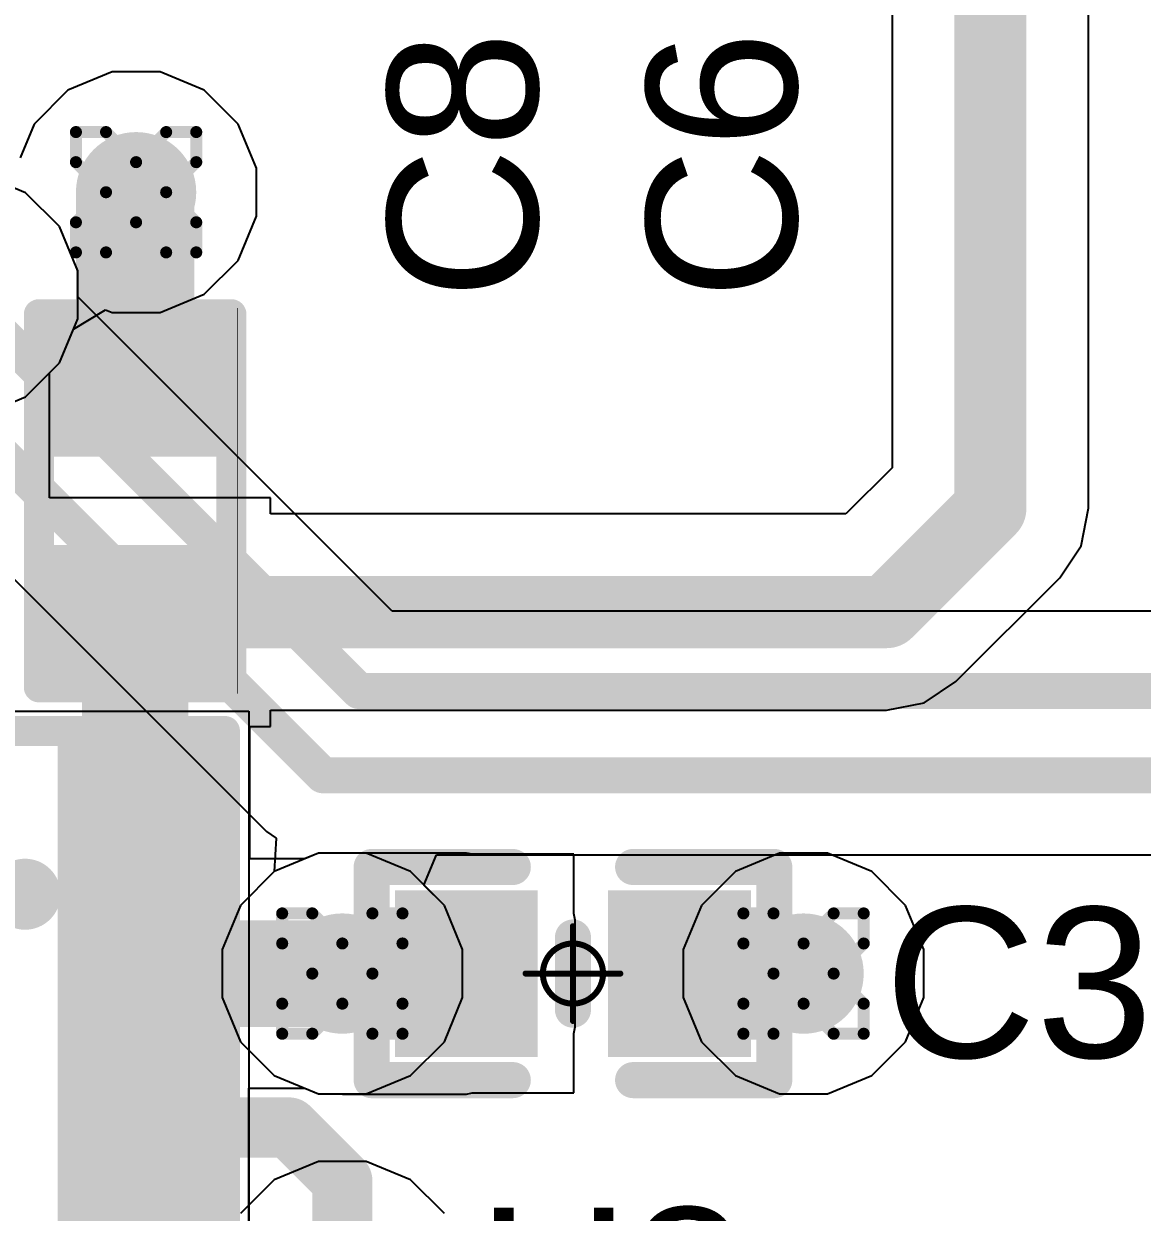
# Model space of a CAD drawing. Header units: inches. Extents: x -13 to 356, y -4 to 120.
# Drawn here: x -1.25 to 3.48, y 14.49 to 19.51 of the extents above; entities that cross this region are included whole.
import ezdxf

# ---------------------------------------------------------------- set-up
doc = ezdxf.new("R2010")
doc.units = ezdxf.units.IN
for name, color, linetype in [('Bottom Layer', 5, 'Continuous'), ('Drill Drawing', 1, 'Continuous'), ('GND', 16, 'Continuous'), ('Mechanical 15', 56, 'Continuous'), ('POWER', 76, 'Continuous'), ('Top Layer', 1, 'Continuous'), ('Top Overlay', 2, 'Continuous'), ('Top Paste', 8, 'Continuous'), ('Top Solder', 216, 'Continuous'), ('Via Holes', 16, 'Continuous')]:
    doc.layers.add(name, color=color, linetype=linetype)
doc.styles.add('Arial', font='', dxfattribs={"height": 0.2})
doc.styles.get('Arial').set_extended_font_data('Arial')

# ---------------------------------------------------------------- blocks, each defined once
blk = doc.blocks.new('C_0402_L_11')
at = {"layer": 'Top Layer'}
for points in [[(-0.64995806, 0.25004268), (-0.24995886, 0.25004268), (-0.24995886, -0.24995632), (-0.64995806, -0.24995632)], [(0.24995886, 0.2499614), (0.64995806, 0.2499614), (0.64995806, -0.2500376), (0.24995886, -0.2500376)]]:
    blk.add_hatch(color=1, dxfattribs=at).paths.add_polyline_path(points)
at = {"layer": 'Top Paste'}
for points in [[(-0.64995806, 0.25004268), (-0.24995886, 0.25004268), (-0.24995886, -0.24995632), (-0.64995806, -0.24995632)], [(0.24995886, 0.2499614), (0.64995806, 0.2499614), (0.64995806, -0.2500376), (0.24995886, -0.2500376)]]:
    blk.add_hatch(color=8, dxfattribs=at).paths.add_polyline_path(points)
at = {"layer": 'Top Solder'}
for points in [[(-0.75155806, 0.35164268), (-0.14835886, 0.35164268), (-0.14835886, -0.35155632), (-0.75155806, -0.35155632)], [(0.14835886, 0.3515614), (0.75155806, 0.3515614), (0.75155806, -0.3516376), (0.14835886, -0.3516376)]]:
    blk.add_hatch(color=216, dxfattribs=at).paths.add_polyline_path(points)
at = {"layer": 'Mechanical 15'}
for points in [[(4.064e-05, -0.19995642, 0.0254, 0.0254, 0), (4.064e-05, 0.20004278, 0.0254, 0.0254, 0)], [(-0.19995896, 4.318e-05, 0.0254, 0.0254, 0), (0.20004024, 4.318e-05, 0.0254, 0.0254, 0)]]:
    blk.add_lwpolyline(points, format="xyseb", dxfattribs=at)
for points in [[(-0.00630936, 0.20004278, 0.0127, 0.0127, 1), (0.00639064, 0.20004278, 0.0127, 0.0127, 1)], [(0.12704064, 4.318e-05, 0.0254, 0.0254, 1), (-0.12695936, 4.318e-05, 0.0254, 0.0254, 1)], [(-0.20630896, 4.318e-05, 0.0127, 0.0127, 1), (-0.19360896, 4.318e-05, 0.0127, 0.0127, 1)], [(-0.13330936, 4.318e-05, 0.0127, 0.0127, 1), (-0.12060936, 4.318e-05, 0.0127, 0.0127, 1)], [(0.12069064, 4.318e-05, 0.0127, 0.0127, 1), (0.13339064, 4.318e-05, 0.0127, 0.0127, 1)], [(0.19369024, 4.318e-05, 0.0127, 0.0127, 1), (0.20639024, 4.318e-05, 0.0127, 0.0127, 1)], [(-0.00630936, -0.19995642, 0.0127, 0.0127, 1), (0.00639064, -0.19995642, 0.0127, 0.0127, 1)]]:
    blk.add_lwpolyline(points, format="xyseb", close=True, dxfattribs=at)
at = {"layer": 'Top Overlay'}
for points in [[(-0.8498789199999999, 0.449961, 0.1524, 0.1524, 0), (-0.25395936, 0.449961, 0.1524, 0.1524, 0)], [(-0.8498789199999999, -0.44987464, 0.1524, 0.1524, 0), (-0.8498789199999999, 0.449961, 0.1524, 0.1524, 0)], [(0.25404064, 0.449961, 0.1524, 0.1524, 0), (0.8499601999999999, 0.449961, 0.1524, 0.1524, 0)], [(0.8499601999999999, -0.4500372, 0.1524, 0.1524, 0), (0.8499601999999999, 0.449961, 0.1524, 0.1524, 0)], [(4.064e-05, -0.15235682, 0.1524, 0.1524, 0), (4.064e-05, 0.15244318, 0.1524, 0.1524, 0)], [(-0.8498789199999999, -0.44987464, 0.1524, 0.1524, 0), (-0.25395936, -0.44987464, 0.1524, 0.1524, 0)], [(-0.8498789199999999, -0.44987464, 0.1524, 0.1524, 0), (-0.84971636, -0.4500372, 0.1524, 0.1524, 0)], [(0.25404064, -0.44987464, 0.1524, 0.1524, 0), (0.8499601999999999, -0.44987464, 0.1524, 0.1524, 0)]]:
    blk.add_lwpolyline(points, format="xyseb", dxfattribs=at)
for points in [[(-0.8879789199999999, 0.449961, 0.0762, 0.0762, 1), (-0.8117789199999998, 0.449961, 0.0762, 0.0762, 1)], [(-0.8879789199999999, 0.449961, 0.0762, 0.0762, 1), (-0.8117789199999998, 0.449961, 0.0762, 0.0762, 1)], [(-0.29205936, 0.449961, 0.0762, 0.0762, 1), (-0.21585936, 0.449961, 0.0762, 0.0762, 1)], [(0.21594064, 0.449961, 0.0762, 0.0762, 1), (0.29214064, 0.449961, 0.0762, 0.0762, 1)], [(0.8118601999999999, 0.449961, 0.0762, 0.0762, 1), (0.8880602, 0.449961, 0.0762, 0.0762, 1)], [(0.8118601999999999, 0.449961, 0.0762, 0.0762, 1), (0.8880602, 0.449961, 0.0762, 0.0762, 1)], [(-0.03805936, 0.15244318, 0.0762, 0.0762, 1), (0.03814064, 0.15244318, 0.0762, 0.0762, 1)], [(-0.03805936, -0.15235682, 0.0762, 0.0762, 1), (0.03814064, -0.15235682, 0.0762, 0.0762, 1)], [(-0.8879789199999999, -0.44987464, 0.0762, 0.0762, 1), (-0.8117789199999998, -0.44987464, 0.0762, 0.0762, 1)], [(-0.8879789199999999, -0.44987464, 0.0762, 0.0762, 1), (-0.8117789199999998, -0.44987464, 0.0762, 0.0762, 1)], [(-0.8879789199999999, -0.44987464, 0.0762, 0.0762, 1), (-0.8117789199999998, -0.44987464, 0.0762, 0.0762, 1)], [(-0.88781636, -0.4500372, 0.0762, 0.0762, 1), (-0.8116163599999999, -0.4500372, 0.0762, 0.0762, 1)], [(-0.29205936, -0.44987464, 0.0762, 0.0762, 1), (-0.21585936, -0.44987464, 0.0762, 0.0762, 1)], [(0.21594064, -0.44987464, 0.0762, 0.0762, 1), (0.29214064, -0.44987464, 0.0762, 0.0762, 1)], [(0.8118601999999999, -0.44987464, 0.0762, 0.0762, 1), (0.8880602, -0.44987464, 0.0762, 0.0762, 1)], [(0.8118601999999999, -0.4500372, 0.0762, 0.0762, 1), (0.8880602, -0.4500372, 0.0762, 0.0762, 1)]]:
    blk.add_lwpolyline(points, format="xyseb", close=True, dxfattribs=at)
blk = doc.blocks.new('SPL06_001_13')
at = {"layer": 'Top Layer'}
for points in [[(-0.9499219, 0.7501000999999999), (-0.9499219, 1.2001119), (-0.4999101, 1.2001119), (-0.4999101, 0.7501000999999999)], [(0.4999101, 0.7501000999999999), (0.4999101, 1.2001119), (0.9499219, 1.2001119), (0.9499219, 0.7501000999999999)], [(-0.9499219, 0.0998601), (-0.9499219, 0.5498719), (-0.4999101, 0.5498719), (-0.4999101, 0.0998601)], [(0.4999101, 0.0998601), (0.4999101, 0.5498719), (0.9499219, 0.5498719), (0.9499219, 0.0998601)], [(-0.9499219, -0.5498719), (-0.9499219, -0.0998601), (-0.4999101, -0.0998601), (-0.4999101, -0.5498719)], [(0.4999101, -0.5498719), (0.4999101, -0.0998601), (0.9499219, -0.0998601), (0.9499219, -0.5498719)], [(-0.9499219, -1.2001119), (-0.9499219, -0.7501000999999999), (-0.4999101, -0.7501000999999999), (-0.4999101, -1.2001119)], [(0.4999101, -1.2001119), (0.4999101, -0.7501000999999999), (0.9499219, -0.7501000999999999), (0.9499219, -1.2001119)]]:
    blk.add_hatch(color=1, dxfattribs=at).paths.add_polyline_path(points)
at = {"layer": 'Top Paste'}
for points in [[(-0.9499219, 0.7501000999999999), (-0.9499219, 1.2001119), (-0.4999101, 1.2001119), (-0.4999101, 0.7501000999999999)], [(0.4999101, 0.7501000999999999), (0.4999101, 1.2001119), (0.9499219, 1.2001119), (0.9499219, 0.7501000999999999)], [(-0.9499219, 0.0998601), (-0.9499219, 0.5498719), (-0.4999101, 0.5498719), (-0.4999101, 0.0998601)], [(0.4999101, 0.0998601), (0.4999101, 0.5498719), (0.9499219, 0.5498719), (0.9499219, 0.0998601)], [(-0.9499219, -0.5498719), (-0.9499219, -0.0998601), (-0.4999101, -0.0998601), (-0.4999101, -0.5498719)], [(0.4999101, -0.5498719), (0.4999101, -0.0998601), (0.9499219, -0.0998601), (0.9499219, -0.5498719)], [(-0.9499219, -1.2001119), (-0.9499219, -0.7501000999999999), (-0.4999101, -0.7501000999999999), (-0.4999101, -1.2001119)], [(0.4999101, -1.2001119), (0.4999101, -0.7501000999999999), (0.9499219, -0.7501000999999999), (0.9499219, -1.2001119)]]:
    blk.add_hatch(color=8, dxfattribs=at).paths.add_polyline_path(points)
at = {"layer": 'Top Solder'}
for points in [[(-1.0515219, 0.6485000999999999), (-1.0515219, 1.3017119), (-0.3983101, 1.3017119), (-0.3983101, 0.6485000999999999)], [(0.3983101, 0.6485000999999999), (0.3983101, 1.3017119), (1.0515219, 1.3017119), (1.0515219, 0.6485000999999999)], [(-1.0515219, -0.001739899999999963), (-1.0515219, 0.6514719), (-0.3983101, 0.6514719), (-0.3983101, -0.001739900000000037)], [(0.3983101, -0.001739899999999963), (0.3983101, 0.6514719), (1.0515219, 0.6514719), (1.0515219, -0.001739900000000037)], [(-1.0515219, -0.6514719), (-1.0515219, 0.001739900000000037), (-0.3983101, 0.001739899999999963), (-0.3983101, -0.6514719)], [(0.3983101, -0.6514719), (0.3983101, 0.001739900000000037), (1.0515219, 0.001739899999999963), (1.0515219, -0.6514719)], [(-1.0515219, -1.3017119), (-1.0515219, -0.6485000999999999), (-0.3983101, -0.6485000999999999), (-0.3983101, -1.3017119)], [(0.3983101, -1.3017119), (0.3983101, -0.6485000999999999), (1.0515219, -0.6485000999999999), (1.0515219, -1.3017119)]]:
    blk.add_hatch(color=216, dxfattribs=at).paths.add_polyline_path(points)
at = {"layer": 'Top Overlay'}
for p, q in [((-0.040005, 0.9400031999999999), (-0.040005, 1.1599926)), ((-0.040005, 1.1599926), (0, 1.1599926)), ((0, 1.1599926), (0, 0.9400031999999999)), ((-0.1360678, 1.0324084), (-0.1360932, 1.072388)), ((-0.1360932, 1.072388), (0.0839216, 1.072388)), ((0.0839216, 1.072388), (0.08389619999999999, 1.0324084)), ((0.08389619999999999, 1.0324084), (-0.1360678, 1.0324084)), ((0.08389619999999999, 1.0324084), (0.08389619999999999, 1.0324084)), ((-0.040005, 0.9400031999999999), (-0.040005, 0.9400031999999999)), ((0, 0.9400031999999999), (-0.040005, 0.9400031999999999))]:
    blk.add_line(p, q, dxfattribs=at)
for points in [[(1.09982, 1.34874, 0.127, 0.127, 0), (-1.103884, 1.34874, 0.127, 0.127, 0)], [(-1.103884, 1.34874, 0.127, 0.127, 0), (-1.103884, -1.34874, 0.127, 0.127, 0)], [(1.09982, 1.34874, 0.127, 0.127, 0), (1.09982, -1.34874, 0.127, 0.127, 0)], [(1.359916, 1.107694, 0.127, 0.127, 0), (1.232916, 0.980694, 0.127, 0.127, 0)], [(1.359916, 1.107694, 0.127, 0.127, 0), (1.359916, 0.853694, 0.127, 0.127, 0)], [(1.359916, 0.853694, 0.127, 0.127, 0), (1.232916, 0.980694, 0.127, 0.127, 0)], [(1.09982, -1.34874, 0.127, 0.127, 0), (-1.103884, -1.34874, 0.127, 0.127, 0)]]:
    blk.add_lwpolyline(points, format="xyseb", dxfattribs=at)
for points in [[(-1.135634, 1.34874, 0.0635, 0.0635, 1), (-1.072134, 1.34874, 0.0635, 0.0635, 1)], [(-1.135634, 1.34874, 0.0635, 0.0635, 1), (-1.072134, 1.34874, 0.0635, 0.0635, 1)], [(1.06807, 1.34874, 0.0635, 0.0635, 1), (1.13157, 1.34874, 0.0635, 0.0635, 1)], [(1.06807, 1.34874, 0.0635, 0.0635, 1), (1.13157, 1.34874, 0.0635, 0.0635, 1)], [(1.328166, 1.107694, 0.0635, 0.0635, 1), (1.391666, 1.107694, 0.0635, 0.0635, 1)], [(1.328166, 1.107694, 0.0635, 0.0635, 1), (1.391666, 1.107694, 0.0635, 0.0635, 1)], [(1.201166, 0.980694, 0.0635, 0.0635, 1), (1.264666, 0.980694, 0.0635, 0.0635, 1)], [(1.201166, 0.980694, 0.0635, 0.0635, 1), (1.264666, 0.980694, 0.0635, 0.0635, 1)], [(1.328166, 0.853694, 0.0635, 0.0635, 1), (1.391666, 0.853694, 0.0635, 0.0635, 1)], [(1.328166, 0.853694, 0.0635, 0.0635, 1), (1.391666, 0.853694, 0.0635, 0.0635, 1)], [(-0.185166, -0.6598919999999999, 0.1500124, 0.1500124, 1), (-0.335026, -0.6598919999999999, 0.1500124, 0.1500124, 1)], [(-0.3725291, -0.6598919999999999, 0.0750062, 0.0750062, 1), (-0.2975229, -0.6598919999999999, 0.0750062, 0.0750062, 1)], [(-0.2226691, -0.6598919999999999, 0.0750062, 0.0750062, 1), (-0.1476629, -0.6598919999999999, 0.0750062, 0.0750062, 1)], [(-1.135634, -1.34874, 0.0635, 0.0635, 1), (-1.072134, -1.34874, 0.0635, 0.0635, 1)], [(-1.135634, -1.34874, 0.0635, 0.0635, 1), (-1.072134, -1.34874, 0.0635, 0.0635, 1)], [(1.06807, -1.34874, 0.0635, 0.0635, 1), (1.13157, -1.34874, 0.0635, 0.0635, 1)], [(1.06807, -1.34874, 0.0635, 0.0635, 1), (1.13157, -1.34874, 0.0635, 0.0635, 1)]]:
    blk.add_lwpolyline(points, format="xyseb", close=True, dxfattribs=at)
blk = doc.blocks.new('R___0402_14')
at = {"layer": 'Top Layer'}
for points in [[(-0.6985, -0.3175), (-0.6985, 0.3175), (-0.2412999999999999, 0.3175), (-0.2413, -0.3175)], [(0.2412999999999999, -0.3175), (0.2413, 0.3175), (0.6985, 0.3175), (0.6985, -0.3175)]]:
    blk.add_hatch(color=1, dxfattribs=at).paths.add_polyline_path(points)
at = {"layer": 'Top Paste'}
for points in [[(-0.6985, -0.3175), (-0.6985, 0.3175), (-0.2412999999999999, 0.3175), (-0.2413, -0.3175)], [(0.2412999999999999, -0.3175), (0.2413, 0.3175), (0.6985, 0.3175), (0.6985, -0.3175)]]:
    blk.add_hatch(color=8, dxfattribs=at).paths.add_polyline_path(points)
at = {"layer": 'Top Solder'}
for points in [[(-0.75350116, -0.37250116), (-0.75350116, 0.37250116), (-0.1862988399999999, 0.37250116), (-0.18629884, -0.37250116)], [(0.1862988399999999, -0.37250116), (0.18629884, 0.37250116), (0.75350116, 0.37250116), (0.75350116, -0.37250116)]]:
    blk.add_hatch(color=216, dxfattribs=at).paths.add_polyline_path(points)
at = {"layer": 'Top Overlay'}
for points in [[(-0.7874, 0.4064, 0.127, 0.127, 0), (0.7874, 0.4064, 0.127, 0.127, 0)], [(-0.7874, 0.4064, 0.127, 0.127, 0), (-0.7874, -0.4064, 0.127, 0.127, 0)], [(0.7874, 0.4064, 0.127, 0.127, 0), (0.7874, -0.4064, 0.127, 0.127, 0)], [(-0.7874, -0.4064, 0.127, 0.127, 0), (0.7874, -0.4064, 0.127, 0.127, 0)], [(-0.8128, -0.4318, 0.0032258, 0.0032258, 0), (0.8128, -0.4318, 0.0032258, 0.0032258, 0)]]:
    blk.add_lwpolyline(points, format="xyseb", dxfattribs=at)
for points in [[(-0.8191499999999999, 0.4064, 0.0635, 0.0635, 1), (-0.7556499999999999, 0.4064, 0.0635, 0.0635, 1)], [(-0.8191499999999999, 0.4064, 0.0635, 0.0635, 1), (-0.7556499999999999, 0.4064, 0.0635, 0.0635, 1)], [(0.7556499999999999, 0.4064, 0.0635, 0.0635, 1), (0.8191499999999999, 0.4064, 0.0635, 0.0635, 1)], [(0.7556499999999999, 0.4064, 0.0635, 0.0635, 1), (0.8191499999999999, 0.4064, 0.0635, 0.0635, 1)], [(-0.8191499999999999, -0.4064, 0.0635, 0.0635, 1), (-0.7556499999999999, -0.4064, 0.0635, 0.0635, 1)], [(-0.8191499999999999, -0.4064, 0.0635, 0.0635, 1), (-0.7556499999999999, -0.4064, 0.0635, 0.0635, 1)], [(0.7556499999999999, -0.4064, 0.0635, 0.0635, 1), (0.8191499999999999, -0.4064, 0.0635, 0.0635, 1)], [(0.7556499999999999, -0.4064, 0.0635, 0.0635, 1), (0.8191499999999999, -0.4064, 0.0635, 0.0635, 1)], [(-0.81360518, -0.4318, 0.0016129, 0.0016129, 1), (-0.8119948199999999, -0.4318, 0.0016129, 0.0016129, 1)], [(0.8119948199999999, -0.4318, 0.0016129, 0.0016129, 1), (0.81360518, -0.4318, 0.0016129, 0.0016129, 1)]]:
    blk.add_lwpolyline(points, format="xyseb", close=True, dxfattribs=at)

msp = doc.modelspace()

# ---------------------------------------------------------------- hatches: boundary and pattern name
at = {"layer": 'Bottom Layer'}
h = msp.add_hatch(color=5, dxfattribs=at)
edge = h.paths.add_edge_path()
edge.add_arc((-0.77112622, 18.79846126), 0.254, 0, 360)
h = msp.add_hatch(color=5, dxfattribs=at)
edge = h.paths.add_edge_path()
edge.add_arc((0.09967975999999999, 15.49986232), 0.254, 0, 360)
h = msp.add_hatch(color=5, dxfattribs=at)
edge = h.paths.add_edge_path()
edge.add_arc((2.0470368, 15.49978104), 0.254, 0, 360)
at = {"layer": 'GND'}
h = msp.add_hatch(color=16, dxfattribs=at)
edge = h.paths.add_edge_path()
edge.add_arc((-0.77112622, 18.79846126), 0.254, 0, 360)
h = msp.add_hatch(color=16, dxfattribs=at)
edge = h.paths.add_edge_path()
edge.add_arc((0.09967975999999999, 15.49986232), 0.254, 0, 360)
h = msp.add_hatch(color=16, dxfattribs=at)
edge = h.paths.add_edge_path()
edge.add_arc((2.0470368, 15.49978104), 0.254, 0, 360)
at = {"layer": 'POWER'}
h = msp.add_hatch(color=76, dxfattribs=at)
edge = h.paths.add_edge_path()
edge.add_arc((-0.77112622, 18.79846126), 0.254, 0, 360)
h = msp.add_hatch(color=76, dxfattribs=at)
edge = h.paths.add_edge_path()
edge.add_arc((0.09967975999999999, 15.49986232), 0.254, 0, 360)
h = msp.add_hatch(color=76, dxfattribs=at)
edge = h.paths.add_edge_path()
edge.add_arc((2.0470368, 15.49978104), 0.254, 0, 360)
at = {"layer": 'Top Layer'}
h = msp.add_hatch(color=1, dxfattribs=at)
edge = h.paths.add_edge_path()
edge.add_arc((-0.77112622, 18.79846126), 0.254, 0, 360)
for points in [[(-1.02508304, 17.76576076), (-0.52508404, 17.76576076), (-0.52508404, 18.79845872), (-1.02508304, 18.79845872)], [(-1.00008944, 15.92505324), (-0.55007764, 15.92505324), (-0.55007764, 17.02596036), (-1.00008944, 17.02596036)], [(-0.7750835399999999, 15.27481324), (0.8240649, 15.27481324), (0.8240649, 15.72482504), (-0.7750835399999999, 15.72482504)], [(0.6233998199999999, 15.24985774), (0.6233998199999999, 15.74985674), (0.0996823, 15.74985674), (0.0996823, 15.24985774)], [(1.52331928, 15.74978308), (1.52331928, 15.24978408), (2.0470368, 15.24978408), (2.0470368, 15.74978308)]]:
    msp.add_hatch(color=1, dxfattribs=at).paths.add_polyline_path(points)
h = msp.add_hatch(color=1, dxfattribs=at)
edge = h.paths.add_edge_path()
edge.add_arc((0.09967975999999999, 15.49986232), 0.254, 0, 360)
h = msp.add_hatch(color=1, dxfattribs=at)
edge = h.paths.add_edge_path()
edge.add_arc((2.0470368, 15.49978104), 0.254, 0, 360)
at = {"layer": 'Via Holes'}
h = msp.add_hatch(color=7, dxfattribs=at)
edge = h.paths.add_edge_path()
edge.add_arc((-0.77112622, 18.79846126), 0.127, 0, 360)
h = msp.add_hatch(color=7, dxfattribs=at)
edge = h.paths.add_edge_path()
edge.add_arc((0.09967975999999999, 15.49986232), 0.127, 0, 360)
h = msp.add_hatch(color=7, dxfattribs=at)
edge = h.paths.add_edge_path()
edge.add_arc((2.0470368, 15.49978104), 0.127, 0, 360)

# ---------------------------------------------------------------- linework, layer by layer
at = {"layer": 'Bottom Layer'}
for p, q in [((-1.23736608, 18.7963429), (-1.42407894, 18.87368082)), ((-1.09446314, 18.65343996), (-1.23736608, 18.7963429)), ((-1.01712522, 18.4667271), (-1.09446314, 18.65343996)), ((-1.01712522, 18.26463454), (-1.01712522, 18.4667271)), ((-1.09446314, 18.07792168), (-1.01712522, 18.26463454)), ((-1.23736608, 17.93501874), (-1.09446314, 18.07792168)), ((-1.42407894, 17.85768082), (-1.23736608, 17.93501874)), ((-0.00136652, 16.00786232), (-0.18807938, 15.9305244)), ((0.20072604, 16.00786232), (-0.00136652, 16.00786232)), ((0.3874389, 15.9305244), (0.20072604, 16.00786232)), ((-0.18807938, 15.9305244), (-0.33098232, 15.78762146)), ((0.5303418400000001, 15.78762146), (0.3874389, 15.9305244)), ((-0.33098232, 15.78762146), (-0.4083202399999999, 15.6009086)), ((0.6076797599999999, 15.6009086), (0.5303418400000001, 15.78762146)), ((-0.4083202399999999, 15.6009086), (-0.4083202399999999, 15.39881604)), ((0.6076797599999999, 15.39881604), (0.6076797599999999, 15.6009086)), ((-0.4083202399999999, 15.39881604), (-0.33098232, 15.21210318)), ((0.5303418400000001, 15.21210318), (0.6076797599999999, 15.39881604)), ((-0.33098232, 15.21210318), (-0.18807938, 15.06920024)), ((0.3874389, 15.06920024), (0.5303418400000001, 15.21210318)), ((-0.18807938, 15.06920024), (-0.00136652, 14.99186232)), ((0.20072604, 14.99186232), (0.3874389, 15.06920024)), ((-0.00136652, 14.99186232), (0.20072604, 14.99186232))]:
    msp.add_line(p, q, dxfattribs=at)
at = {"layer": 'Drill Drawing'}
for points in [[(-1.02512622, 18.92546126, 0.0508, 0.0508, 0), (-1.02512622, 19.05246126, 0.0508, 0.0508, 0)], [(-1.02512622, 19.05246126, 0.0508, 0.0508, 0), (-0.8981262200000001, 19.05246126, 0.0508, 0.0508, 0)], [(-0.8981262200000001, 19.05246126, 0.0508, 0.0508, 0), (-0.77112622, 18.92546126, 0.0508, 0.0508, 0)], [(-0.77112622, 18.92546126, 0.0508, 0.0508, 0), (-0.64412622, 19.05246126, 0.0508, 0.0508, 0)], [(-0.64412622, 19.05246126, 0.0508, 0.0508, 0), (-0.51712622, 19.05246126, 0.0508, 0.0508, 0)], [(-0.51712622, 18.92546126, 0.0508, 0.0508, 0), (-0.51712622, 19.05246126, 0.0508, 0.0508, 0)], [(-1.02512622, 18.92546126, 0.0508, 0.0508, 0), (-0.8981262200000001, 18.79846126, 0.0508, 0.0508, 0)], [(-0.64412622, 18.79846126, 0.0508, 0.0508, 0), (-0.51712622, 18.92546126, 0.0508, 0.0508, 0)], [(-1.02512622, 18.67146126, 0.0508, 0.0508, 0), (-0.8981262200000001, 18.79846126, 0.0508, 0.0508, 0)], [(-0.64412622, 18.79846126, 0.0508, 0.0508, 0), (-0.51712622, 18.67146126, 0.0508, 0.0508, 0)], [(-1.02512622, 18.54446126, 0.0508, 0.0508, 0), (-1.02512622, 18.67146126, 0.0508, 0.0508, 0)], [(-0.8981262200000001, 18.54446126, 0.0508, 0.0508, 0), (-0.77112622, 18.67146126, 0.0508, 0.0508, 0)], [(-0.77112622, 18.67146126, 0.0508, 0.0508, 0), (-0.64412622, 18.54446126, 0.0508, 0.0508, 0)], [(-0.51712622, 18.54446126, 0.0508, 0.0508, 0), (-0.51712622, 18.67146126, 0.0508, 0.0508, 0)], [(-1.02512622, 18.54446126, 0.0508, 0.0508, 0), (-0.8981262200000001, 18.54446126, 0.0508, 0.0508, 0)], [(-0.64412622, 18.54446126, 0.0508, 0.0508, 0), (-0.51712622, 18.54446126, 0.0508, 0.0508, 0)], [(-0.15432024, 15.62686232, 0.0508, 0.0508, 0), (-0.15432024, 15.75386232, 0.0508, 0.0508, 0)], [(-0.15432024, 15.75386232, 0.0508, 0.0508, 0), (-0.02732024, 15.75386232, 0.0508, 0.0508, 0)], [(-0.02732024, 15.75386232, 0.0508, 0.0508, 0), (0.09967975999999999, 15.62686232, 0.0508, 0.0508, 0)], [(0.09967975999999999, 15.62686232, 0.0508, 0.0508, 0), (0.22667976, 15.75386232, 0.0508, 0.0508, 0)], [(0.22667976, 15.75386232, 0.0508, 0.0508, 0), (0.35367976, 15.75386232, 0.0508, 0.0508, 0)], [(0.35367976, 15.62686232, 0.0508, 0.0508, 0), (0.35367976, 15.75386232, 0.0508, 0.0508, 0)], [(1.7930368, 15.62678104, 0.0508, 0.0508, 0), (1.7930368, 15.75378104, 0.0508, 0.0508, 0)], [(1.7930368, 15.75378104, 0.0508, 0.0508, 0), (1.9200368, 15.75378104, 0.0508, 0.0508, 0)], [(1.9200368, 15.75378104, 0.0508, 0.0508, 0), (2.0470368, 15.62678104, 0.0508, 0.0508, 0)], [(2.0470368, 15.62678104, 0.0508, 0.0508, 0), (2.1740368, 15.75378104, 0.0508, 0.0508, 0)], [(2.1740368, 15.75378104, 0.0508, 0.0508, 0), (2.3010368, 15.75378104, 0.0508, 0.0508, 0)], [(2.3010368, 15.62678104, 0.0508, 0.0508, 0), (2.3010368, 15.75378104, 0.0508, 0.0508, 0)], [(-0.15432024, 15.62686232, 0.0508, 0.0508, 0), (-0.02732024, 15.49986232, 0.0508, 0.0508, 0)], [(0.22667976, 15.49986232, 0.0508, 0.0508, 0), (0.35367976, 15.62686232, 0.0508, 0.0508, 0)], [(1.7930368, 15.62678104, 0.0508, 0.0508, 0), (1.9200368, 15.49978104, 0.0508, 0.0508, 0)], [(2.1740368, 15.49978104, 0.0508, 0.0508, 0), (2.3010368, 15.62678104, 0.0508, 0.0508, 0)], [(-0.15432024, 15.37286232, 0.0508, 0.0508, 0), (-0.02732024, 15.49986232, 0.0508, 0.0508, 0)], [(0.22667976, 15.49986232, 0.0508, 0.0508, 0), (0.35367976, 15.37286232, 0.0508, 0.0508, 0)], [(1.7930368, 15.37278104, 0.0508, 0.0508, 0), (1.9200368, 15.49978104, 0.0508, 0.0508, 0)], [(2.1740368, 15.49978104, 0.0508, 0.0508, 0), (2.3010368, 15.37278104, 0.0508, 0.0508, 0)], [(-0.15432024, 15.24586232, 0.0508, 0.0508, 0), (-0.15432024, 15.37286232, 0.0508, 0.0508, 0)], [(-0.02732024, 15.24586232, 0.0508, 0.0508, 0), (0.09967975999999999, 15.37286232, 0.0508, 0.0508, 0)], [(0.09967975999999999, 15.37286232, 0.0508, 0.0508, 0), (0.22667976, 15.24586232, 0.0508, 0.0508, 0)], [(0.35367976, 15.24586232, 0.0508, 0.0508, 0), (0.35367976, 15.37286232, 0.0508, 0.0508, 0)], [(1.7930368, 15.24578104, 0.0508, 0.0508, 0), (1.7930368, 15.37278104, 0.0508, 0.0508, 0)], [(1.9200368, 15.24578104, 0.0508, 0.0508, 0), (2.0470368, 15.37278104, 0.0508, 0.0508, 0)], [(2.0470368, 15.37278104, 0.0508, 0.0508, 0), (2.1740368, 15.24578104, 0.0508, 0.0508, 0)], [(2.3010368, 15.24578104, 0.0508, 0.0508, 0), (2.3010368, 15.37278104, 0.0508, 0.0508, 0)], [(-0.15432024, 15.24586232, 0.0508, 0.0508, 0), (-0.02732024, 15.24586232, 0.0508, 0.0508, 0)], [(0.22667976, 15.24586232, 0.0508, 0.0508, 0), (0.35367976, 15.24586232, 0.0508, 0.0508, 0)], [(1.7930368, 15.24578104, 0.0508, 0.0508, 0), (1.9200368, 15.24578104, 0.0508, 0.0508, 0)], [(2.1740368, 15.24578104, 0.0508, 0.0508, 0), (2.3010368, 15.24578104, 0.0508, 0.0508, 0)]]:
    msp.add_lwpolyline(points, format="xyseb", dxfattribs=at)
for points in [[(-1.03782622, 19.05246126, 0.0254, 0.0254, 1), (-1.01242622, 19.05246126, 0.0254, 0.0254, 1)], [(-1.03782622, 19.05246126, 0.0254, 0.0254, 1), (-1.01242622, 19.05246126, 0.0254, 0.0254, 1)], [(-0.9108262199999999, 19.05246126, 0.0254, 0.0254, 1), (-0.88542622, 19.05246126, 0.0254, 0.0254, 1)], [(-0.9108262199999999, 19.05246126, 0.0254, 0.0254, 1), (-0.88542622, 19.05246126, 0.0254, 0.0254, 1)], [(-0.65682622, 19.05246126, 0.0254, 0.0254, 1), (-0.63142622, 19.05246126, 0.0254, 0.0254, 1)], [(-0.65682622, 19.05246126, 0.0254, 0.0254, 1), (-0.63142622, 19.05246126, 0.0254, 0.0254, 1)], [(-0.52982622, 19.05246126, 0.0254, 0.0254, 1), (-0.5044262199999999, 19.05246126, 0.0254, 0.0254, 1)], [(-0.52982622, 19.05246126, 0.0254, 0.0254, 1), (-0.5044262199999999, 19.05246126, 0.0254, 0.0254, 1)], [(-1.03782622, 18.92546126, 0.0254, 0.0254, 1), (-1.01242622, 18.92546126, 0.0254, 0.0254, 1)], [(-1.03782622, 18.92546126, 0.0254, 0.0254, 1), (-1.01242622, 18.92546126, 0.0254, 0.0254, 1)], [(-0.7838262199999999, 18.92546126, 0.0254, 0.0254, 1), (-0.7584262199999999, 18.92546126, 0.0254, 0.0254, 1)], [(-0.7838262199999999, 18.92546126, 0.0254, 0.0254, 1), (-0.7584262199999999, 18.92546126, 0.0254, 0.0254, 1)], [(-0.52982622, 18.92546126, 0.0254, 0.0254, 1), (-0.5044262199999999, 18.92546126, 0.0254, 0.0254, 1)], [(-0.52982622, 18.92546126, 0.0254, 0.0254, 1), (-0.5044262199999999, 18.92546126, 0.0254, 0.0254, 1)], [(-0.9108262199999999, 18.79846126, 0.0254, 0.0254, 1), (-0.88542622, 18.79846126, 0.0254, 0.0254, 1)], [(-0.9108262199999999, 18.79846126, 0.0254, 0.0254, 1), (-0.88542622, 18.79846126, 0.0254, 0.0254, 1)], [(-0.65682622, 18.79846126, 0.0254, 0.0254, 1), (-0.63142622, 18.79846126, 0.0254, 0.0254, 1)], [(-0.65682622, 18.79846126, 0.0254, 0.0254, 1), (-0.63142622, 18.79846126, 0.0254, 0.0254, 1)], [(-1.03782622, 18.67146126, 0.0254, 0.0254, 1), (-1.01242622, 18.67146126, 0.0254, 0.0254, 1)], [(-1.03782622, 18.67146126, 0.0254, 0.0254, 1), (-1.01242622, 18.67146126, 0.0254, 0.0254, 1)], [(-0.7838262199999999, 18.67146126, 0.0254, 0.0254, 1), (-0.7584262199999999, 18.67146126, 0.0254, 0.0254, 1)], [(-0.7838262199999999, 18.67146126, 0.0254, 0.0254, 1), (-0.7584262199999999, 18.67146126, 0.0254, 0.0254, 1)], [(-0.52982622, 18.67146126, 0.0254, 0.0254, 1), (-0.5044262199999999, 18.67146126, 0.0254, 0.0254, 1)], [(-0.52982622, 18.67146126, 0.0254, 0.0254, 1), (-0.5044262199999999, 18.67146126, 0.0254, 0.0254, 1)], [(-1.03782622, 18.54446126, 0.0254, 0.0254, 1), (-1.01242622, 18.54446126, 0.0254, 0.0254, 1)], [(-1.03782622, 18.54446126, 0.0254, 0.0254, 1), (-1.01242622, 18.54446126, 0.0254, 0.0254, 1)], [(-0.9108262199999999, 18.54446126, 0.0254, 0.0254, 1), (-0.88542622, 18.54446126, 0.0254, 0.0254, 1)], [(-0.9108262199999999, 18.54446126, 0.0254, 0.0254, 1), (-0.88542622, 18.54446126, 0.0254, 0.0254, 1)], [(-0.65682622, 18.54446126, 0.0254, 0.0254, 1), (-0.63142622, 18.54446126, 0.0254, 0.0254, 1)], [(-0.65682622, 18.54446126, 0.0254, 0.0254, 1), (-0.63142622, 18.54446126, 0.0254, 0.0254, 1)], [(-0.52982622, 18.54446126, 0.0254, 0.0254, 1), (-0.5044262199999999, 18.54446126, 0.0254, 0.0254, 1)], [(-0.52982622, 18.54446126, 0.0254, 0.0254, 1), (-0.5044262199999999, 18.54446126, 0.0254, 0.0254, 1)], [(-0.16702024, 15.75386232, 0.0254, 0.0254, 1), (-0.14162024, 15.75386232, 0.0254, 0.0254, 1)], [(-0.16702024, 15.75386232, 0.0254, 0.0254, 1), (-0.14162024, 15.75386232, 0.0254, 0.0254, 1)], [(-0.04002024, 15.75386232, 0.0254, 0.0254, 1), (-0.01462024, 15.75386232, 0.0254, 0.0254, 1)], [(-0.04002024, 15.75386232, 0.0254, 0.0254, 1), (-0.01462024, 15.75386232, 0.0254, 0.0254, 1)], [(0.21397976, 15.75386232, 0.0254, 0.0254, 1), (0.23937976, 15.75386232, 0.0254, 0.0254, 1)], [(0.21397976, 15.75386232, 0.0254, 0.0254, 1), (0.23937976, 15.75386232, 0.0254, 0.0254, 1)], [(0.34097976, 15.75386232, 0.0254, 0.0254, 1), (0.36637976, 15.75386232, 0.0254, 0.0254, 1)], [(0.34097976, 15.75386232, 0.0254, 0.0254, 1), (0.36637976, 15.75386232, 0.0254, 0.0254, 1)], [(1.7803368, 15.75378104, 0.0254, 0.0254, 1), (1.8057368, 15.75378104, 0.0254, 0.0254, 1)], [(1.7803368, 15.75378104, 0.0254, 0.0254, 1), (1.8057368, 15.75378104, 0.0254, 0.0254, 1)], [(1.9073368, 15.75378104, 0.0254, 0.0254, 1), (1.9327368, 15.75378104, 0.0254, 0.0254, 1)], [(1.9073368, 15.75378104, 0.0254, 0.0254, 1), (1.9327368, 15.75378104, 0.0254, 0.0254, 1)], [(2.1613368, 15.75378104, 0.0254, 0.0254, 1), (2.1867368, 15.75378104, 0.0254, 0.0254, 1)], [(2.1613368, 15.75378104, 0.0254, 0.0254, 1), (2.1867368, 15.75378104, 0.0254, 0.0254, 1)], [(2.2883368, 15.75378104, 0.0254, 0.0254, 1), (2.3137368, 15.75378104, 0.0254, 0.0254, 1)], [(2.2883368, 15.75378104, 0.0254, 0.0254, 1), (2.3137368, 15.75378104, 0.0254, 0.0254, 1)], [(-0.16702024, 15.62686232, 0.0254, 0.0254, 1), (-0.14162024, 15.62686232, 0.0254, 0.0254, 1)], [(-0.16702024, 15.62686232, 0.0254, 0.0254, 1), (-0.14162024, 15.62686232, 0.0254, 0.0254, 1)], [(0.08697976, 15.62686232, 0.0254, 0.0254, 1), (0.11237976, 15.62686232, 0.0254, 0.0254, 1)], [(0.08697976, 15.62686232, 0.0254, 0.0254, 1), (0.11237976, 15.62686232, 0.0254, 0.0254, 1)], [(0.34097976, 15.62686232, 0.0254, 0.0254, 1), (0.36637976, 15.62686232, 0.0254, 0.0254, 1)], [(0.34097976, 15.62686232, 0.0254, 0.0254, 1), (0.36637976, 15.62686232, 0.0254, 0.0254, 1)], [(1.7803368, 15.62678104, 0.0254, 0.0254, 1), (1.8057368, 15.62678104, 0.0254, 0.0254, 1)], [(1.7803368, 15.62678104, 0.0254, 0.0254, 1), (1.8057368, 15.62678104, 0.0254, 0.0254, 1)], [(2.0343368, 15.62678104, 0.0254, 0.0254, 1), (2.0597368, 15.62678104, 0.0254, 0.0254, 1)], [(2.0343368, 15.62678104, 0.0254, 0.0254, 1), (2.0597368, 15.62678104, 0.0254, 0.0254, 1)], [(2.2883368, 15.62678104, 0.0254, 0.0254, 1), (2.3137368, 15.62678104, 0.0254, 0.0254, 1)], [(2.2883368, 15.62678104, 0.0254, 0.0254, 1), (2.3137368, 15.62678104, 0.0254, 0.0254, 1)], [(-0.04002024, 15.49986232, 0.0254, 0.0254, 1), (-0.01462024, 15.49986232, 0.0254, 0.0254, 1)], [(-0.04002024, 15.49986232, 0.0254, 0.0254, 1), (-0.01462024, 15.49986232, 0.0254, 0.0254, 1)], [(0.21397976, 15.49986232, 0.0254, 0.0254, 1), (0.23937976, 15.49986232, 0.0254, 0.0254, 1)], [(0.21397976, 15.49986232, 0.0254, 0.0254, 1), (0.23937976, 15.49986232, 0.0254, 0.0254, 1)], [(1.9073368, 15.49978104, 0.0254, 0.0254, 1), (1.9327368, 15.49978104, 0.0254, 0.0254, 1)], [(1.9073368, 15.49978104, 0.0254, 0.0254, 1), (1.9327368, 15.49978104, 0.0254, 0.0254, 1)], [(2.1613368, 15.49978104, 0.0254, 0.0254, 1), (2.1867368, 15.49978104, 0.0254, 0.0254, 1)], [(2.1613368, 15.49978104, 0.0254, 0.0254, 1), (2.1867368, 15.49978104, 0.0254, 0.0254, 1)], [(-0.16702024, 15.37286232, 0.0254, 0.0254, 1), (-0.14162024, 15.37286232, 0.0254, 0.0254, 1)], [(-0.16702024, 15.37286232, 0.0254, 0.0254, 1), (-0.14162024, 15.37286232, 0.0254, 0.0254, 1)], [(0.08697976, 15.37286232, 0.0254, 0.0254, 1), (0.11237976, 15.37286232, 0.0254, 0.0254, 1)], [(0.08697976, 15.37286232, 0.0254, 0.0254, 1), (0.11237976, 15.37286232, 0.0254, 0.0254, 1)], [(0.34097976, 15.37286232, 0.0254, 0.0254, 1), (0.36637976, 15.37286232, 0.0254, 0.0254, 1)], [(0.34097976, 15.37286232, 0.0254, 0.0254, 1), (0.36637976, 15.37286232, 0.0254, 0.0254, 1)], [(1.7803368, 15.37278104, 0.0254, 0.0254, 1), (1.8057368, 15.37278104, 0.0254, 0.0254, 1)], [(1.7803368, 15.37278104, 0.0254, 0.0254, 1), (1.8057368, 15.37278104, 0.0254, 0.0254, 1)], [(2.0343368, 15.37278104, 0.0254, 0.0254, 1), (2.0597368, 15.37278104, 0.0254, 0.0254, 1)], [(2.0343368, 15.37278104, 0.0254, 0.0254, 1), (2.0597368, 15.37278104, 0.0254, 0.0254, 1)], [(2.2883368, 15.37278104, 0.0254, 0.0254, 1), (2.3137368, 15.37278104, 0.0254, 0.0254, 1)], [(2.2883368, 15.37278104, 0.0254, 0.0254, 1), (2.3137368, 15.37278104, 0.0254, 0.0254, 1)], [(-0.16702024, 15.24586232, 0.0254, 0.0254, 1), (-0.14162024, 15.24586232, 0.0254, 0.0254, 1)], [(-0.16702024, 15.24586232, 0.0254, 0.0254, 1), (-0.14162024, 15.24586232, 0.0254, 0.0254, 1)], [(-0.04002024, 15.24586232, 0.0254, 0.0254, 1), (-0.01462024, 15.24586232, 0.0254, 0.0254, 1)], [(-0.04002024, 15.24586232, 0.0254, 0.0254, 1), (-0.01462024, 15.24586232, 0.0254, 0.0254, 1)], [(0.21397976, 15.24586232, 0.0254, 0.0254, 1), (0.23937976, 15.24586232, 0.0254, 0.0254, 1)], [(0.21397976, 15.24586232, 0.0254, 0.0254, 1), (0.23937976, 15.24586232, 0.0254, 0.0254, 1)], [(0.34097976, 15.24586232, 0.0254, 0.0254, 1), (0.36637976, 15.24586232, 0.0254, 0.0254, 1)], [(0.34097976, 15.24586232, 0.0254, 0.0254, 1), (0.36637976, 15.24586232, 0.0254, 0.0254, 1)], [(1.7803368, 15.24578104, 0.0254, 0.0254, 1), (1.8057368, 15.24578104, 0.0254, 0.0254, 1)], [(1.7803368, 15.24578104, 0.0254, 0.0254, 1), (1.8057368, 15.24578104, 0.0254, 0.0254, 1)], [(1.9073368, 15.24578104, 0.0254, 0.0254, 1), (1.9327368, 15.24578104, 0.0254, 0.0254, 1)], [(1.9073368, 15.24578104, 0.0254, 0.0254, 1), (1.9327368, 15.24578104, 0.0254, 0.0254, 1)], [(2.1613368, 15.24578104, 0.0254, 0.0254, 1), (2.1867368, 15.24578104, 0.0254, 0.0254, 1)], [(2.1613368, 15.24578104, 0.0254, 0.0254, 1), (2.1867368, 15.24578104, 0.0254, 0.0254, 1)], [(2.2883368, 15.24578104, 0.0254, 0.0254, 1), (2.3137368, 15.24578104, 0.0254, 0.0254, 1)], [(2.2883368, 15.24578104, 0.0254, 0.0254, 1), (2.3137368, 15.24578104, 0.0254, 0.0254, 1)]]:
    msp.add_lwpolyline(points, format="xyseb", close=True, dxfattribs=at)
at = {"layer": 'GND'}
for p, q in [((-1.23736608, 18.7963429), (-1.42407894, 18.87368082)), ((-1.09446314, 18.65343996), (-1.23736608, 18.7963429)), ((-1.01712522, 18.4667271), (-1.09446314, 18.65343996)), ((-1.01712522, 18.35655968), (-1.01712522, 18.4667271)), ((0.3099384199999999, 17.02949604), (-1.01712522, 18.35655968)), ((-1.5503144, 17.42909138), (-0.22038818, 16.09916516)), ((6.84584356, 17.02949604), (0.3099384199999999, 17.02949604)), ((-0.22038818, 16.09916516), (-0.1792224, 16.0716595)), ((-0.1792224, 16.0716595), (-0.18808192, 15.93052186)), ((0.44440602, 15.87355728), (0.4970119599999999, 16.00055728)), ((0.4970119599999999, 16.00055728), (9.2413963, 16.00055728)), ((-0.18808192, 15.93052186), (-0.33098232, 15.78762146)), ((0.5303418400000001, 15.78762146), (0.44440602, 15.87355728)), ((-0.33098232, 15.78762146), (-0.4083202399999999, 15.6009086)), ((0.6076797599999999, 15.6009086), (0.5303418400000001, 15.78762146)), ((-0.4083202399999999, 15.6009086), (-0.4083202399999999, 15.39881604)), ((0.6076797599999999, 15.39881604), (0.6076797599999999, 15.6009086)), ((-0.4083202399999999, 15.39881604), (-0.33098232, 15.21210318)), ((0.5303418400000001, 15.21210318), (0.6076797599999999, 15.39881604)), ((-0.33098232, 15.21210318), (-0.18807938, 15.06920024)), ((0.3874389, 15.06920024), (0.5303418400000001, 15.21210318)), ((-0.18807938, 15.06920024), (-0.00136652, 14.99186232)), ((0.20072604, 14.99186232), (0.3874389, 15.06920024)), ((-0.00136652, 14.99186232), (0.20072604, 14.99186232))]:
    msp.add_line(p, q, dxfattribs=at)
for points in [[(-1.50236936, 18.36568082, 0.1524, 0.1524, 0), (0.1704848, 16.69282666, 0.1524, 0.1524, 0)], [(-1.41086078, 17.76576076, 0.1524, 0.1524, 0), (0.01767332, 16.33722666, 0.1524, 0.1524, 0)], [(0.1704848, 16.69282666, 0.1524, 0.1524, 0), (9.08360388, 16.69282666, 0.1524, 0.1524, 0)], [(0.01767332, 16.33722666, 0.1524, 0.1524, 0), (9.2413963, 16.33722666, 0.1524, 0.1524, 0)]]:
    msp.add_lwpolyline(points, format="xyseb", dxfattribs=at)
for points in [[(0.1323848, 16.69282666, 0.0762, 0.0762, 1), (0.2085848, 16.69282666, 0.0762, 0.0762, 1)], [(0.1323848, 16.69282666, 0.0762, 0.0762, 1), (0.2085848, 16.69282666, 0.0762, 0.0762, 1)], [(-0.02042668, 16.33722666, 0.0762, 0.0762, 1), (0.05577331999999999, 16.33722666, 0.0762, 0.0762, 1)], [(-0.02042668, 16.33722666, 0.0762, 0.0762, 1), (0.05577331999999999, 16.33722666, 0.0762, 0.0762, 1)]]:
    msp.add_lwpolyline(points, format="xyseb", close=True, dxfattribs=at)
at = {"layer": 'POWER'}
for p, q in [((-0.8721724999999999, 19.30646126), (-1.05888536, 19.22912334)), ((-0.67007994, 19.30646126), (-0.8721724999999999, 19.30646126)), ((-0.48336708, 19.22912334), (-0.67007994, 19.30646126)), ((-1.05888536, 19.22912334), (-1.2017883, 19.0862204)), ((-0.34046414, 19.0862204), (-0.48336708, 19.22912334)), ((-1.2017883, 19.0862204), (-1.26088394, 18.9435486)), ((-0.26312622, 18.89950754), (-0.34046414, 19.0862204)), ((-0.26312622, 18.69741498), (-0.26312622, 18.89950754)), ((-0.34046414, 18.51070212), (-0.26312622, 18.69741498)), ((-0.48336708, 18.36779918), (-0.34046414, 18.51070212)), ((-0.67007994, 18.29046126), (-0.48336708, 18.36779918)), ((-1.0353675, 18.22059348), (-0.89979246, 18.30190142)), ((-0.89979246, 18.30190142), (-0.8721724999999999, 18.29046126)), ((-0.8721724999999999, 18.29046126), (-0.67007994, 18.29046126)), ((-1.09446314, 18.07792168), (-1.0353675, 18.22059348)), ((-1.23736608, 17.93501874), (-1.09446314, 18.07792168)), ((-1.42407894, 17.85768082), (-1.23736608, 17.93501874)), ((1.94599052, 16.00778104), (1.75927766, 15.93044312)), ((2.14808308, 16.00778104), (1.94599052, 16.00778104)), ((2.33479594, 15.93044312), (2.14808308, 16.00778104)), ((1.75927766, 15.93044312), (1.61637472, 15.78754018)), ((2.47769888, 15.78754018), (2.33479594, 15.93044312)), ((1.61637472, 15.78754018), (1.5390368, 15.60082732)), ((2.5550368, 15.60082732), (2.47769888, 15.78754018)), ((1.5390368, 15.60082732), (1.5390368, 15.39873476)), ((2.5550368, 15.39873476), (2.5550368, 15.60082732)), ((1.5390368, 15.39873476), (1.61637472, 15.2120219)), ((2.47769888, 15.2120219), (2.5550368, 15.39873476)), ((1.61637472, 15.2120219), (1.75927766, 15.06911896)), ((2.33479594, 15.06911896), (2.47769888, 15.2120219)), ((1.75927766, 15.06911896), (1.94599052, 14.99178104)), ((2.14808308, 14.99178104), (2.33479594, 15.06911896)), ((1.94599052, 14.99178104), (2.14808308, 14.99178104)), ((-0.00136652, 14.70670414), (-0.18807938, 14.62936622)), ((0.20072604, 14.70670414), (-0.00136652, 14.70670414)), ((0.3874389, 14.62936622), (0.20072604, 14.70670414)), ((-0.18807938, 14.62936622), (-0.33098232, 14.48646328)), ((0.5303418400000001, 14.48646328), (0.3874389, 14.62936622))]:
    msp.add_line(p, q, dxfattribs=at)
at = {"layer": 'Top Layer'}
for p, q in [((2.42119912, 25.14354382), (2.42119912, 17.63563656)), ((3.24992492, 17.46400114), (3.24992492, 25.14354382)), ((-1.23736608, 18.7963429), (-1.42407894, 18.87368082)), ((-1.09446314, 18.65343996), (-1.23736608, 18.7963429)), ((-1.01712522, 18.4667271), (-1.09446314, 18.65343996)), ((-1.01712522, 18.26463454), (-1.01712522, 18.4667271)), ((-1.09446314, 18.07792168), (-1.01712522, 18.26463454)), ((-1.13666016, 18.03572466), (-1.09446314, 18.07792168)), ((-1.13666016, 17.50856036), (-1.13666016, 18.03572466)), ((2.42119912, 17.63563656), (2.22588582, 17.44032326)), ((-0.20358354, 17.50856036), (-1.13666016, 17.50856036)), ((-0.20358354, 17.44032326), (-0.20358354, 17.50856036)), ((3.218383199999999, 17.30543148), (3.24992492, 17.46400114)), ((2.22588582, 17.44032326), (-0.20358354, 17.44032326)), ((3.12856118, 17.17100198), (3.218383199999999, 17.30543148)), ((2.6905204, 16.7329612), (3.12856118, 17.17100198)), ((2.5560909, 16.64313918), (2.6905204, 16.7329612)), ((-0.20358354, 16.54336036), (-0.20358354, 16.61159746)), ((-0.20358354, 16.61159746), (2.39752124, 16.61159746)), ((2.39752124, 16.61159746), (2.5560909, 16.64313918)), ((-2.68211554, 16.60725914), (-0.29451554, 16.60725914)), ((-0.29451554, 16.60725914), (-0.29451554, 13.68625914)), ((-0.29110178, 15.9838009), (-0.29110178, 16.54336036)), ((-0.29110178, 16.54336036), (-0.20358354, 16.54336036)), ((-0.00136652, 16.00786232), (-0.05945632, 15.9838009)), ((0.09480295999999999, 16.00786232), (-0.00136652, 16.00786232)), ((0.09967975999999999, 16.0088326), (0.09480295999999999, 16.00786232)), ((0.6233998199999999, 16.0088326), (0.09967975999999999, 16.0088326)), ((0.64839088, 16.00386182), (0.6233998199999999, 16.0088326)), ((-0.05945632, 15.9838009), (-0.29110178, 15.9838009)), ((1.07739942, 16.00386182), (0.64839088, 16.00386182)), ((1.07739942, 15.75319938), (1.07739942, 16.00386182)), ((1.0830433, 15.72482504), (1.07739942, 15.75319938)), ((1.0830433, 15.27481324), (1.0830433, 15.72482504)), ((1.07739942, 15.2464389), (1.0830433, 15.27481324)), ((1.07739942, 14.99586282), (1.07739942, 15.2464389)), ((-0.29451554, 14.21700992), (-0.29451554, 15.01583738)), ((-0.29451554, 15.01583738), (-0.05924804, 15.01583738)), ((-0.05924804, 15.01583738), (-0.00136652, 14.99186232)), ((-0.00136652, 14.99186232), (0.09474961999999999, 14.99186232)), ((0.09474961999999999, 14.99186232), (0.09967975999999999, 14.99088188)), ((0.09967975999999999, 14.99088188), (0.6233998199999999, 14.99088188)), ((0.6233998199999999, 14.99088188), (0.6484416799999999, 14.99586282)), ((0.6484416799999999, 14.99586282), (1.07739942, 14.99586282))]:
    msp.add_line(p, q, dxfattribs=at)
for points in [[(2.83556202, 17.46400114, 0.3048, 0.3048, 0), (2.83556202, 25.44760214, 0.3048, 0.3048, 0)], [(2.39752124, 17.02596036, 0.3048, 0.3048, 0), (2.83556202, 17.46400114, 0.3048, 0.3048, 0)], [(-0.7750835399999999, 17.02596036, 0.3048, 0.3048, 0), (2.39752124, 17.02596036, 0.3048, 0.3048, 0)], [(-0.7750835399999999, 14.85008714, 0.254, 0.254, 0), (-0.12532614, 14.85008714, 0.254, 0.254, 0)], [(-0.12532614, 14.85008714, 0.254, 0.254, 0), (0.09967975999999999, 14.62508124, 0.254, 0.254, 0)], [(0.09967975999999999, 14.19870414, 0.254, 0.254, 0), (0.09967975999999999, 14.62508124, 0.254, 0.254, 0)]]:
    msp.add_lwpolyline(points, format="xyseb", dxfattribs=at)
for points in [[(2.75936202, 17.46400114, 0.1524, 0.1524, 1), (2.91176202, 17.46400114, 0.1524, 0.1524, 1)], [(2.75936202, 17.46400114, 0.1524, 0.1524, 1), (2.91176202, 17.46400114, 0.1524, 0.1524, 1)], [(-0.85128354, 17.02596036, 0.1524, 0.1524, 1), (-0.69888354, 17.02596036, 0.1524, 0.1524, 1)], [(2.32132124, 17.02596036, 0.1524, 0.1524, 1), (2.47372124, 17.02596036, 0.1524, 0.1524, 1)], [(2.32132124, 17.02596036, 0.1524, 0.1524, 1), (2.47372124, 17.02596036, 0.1524, 0.1524, 1)], [(-0.8385835399999999, 14.85008714, 0.127, 0.127, 1), (-0.71158354, 14.85008714, 0.127, 0.127, 1)], [(-0.18882614, 14.85008714, 0.127, 0.127, 1), (-0.06182613999999999, 14.85008714, 0.127, 0.127, 1)], [(-0.18882614, 14.85008714, 0.127, 0.127, 1), (-0.06182613999999999, 14.85008714, 0.127, 0.127, 1)], [(0.03617976, 14.62508124, 0.127, 0.127, 1), (0.16317976, 14.62508124, 0.127, 0.127, 1)], [(0.03617976, 14.62508124, 0.127, 0.127, 1), (0.16317976, 14.62508124, 0.127, 0.127, 1)]]:
    msp.add_lwpolyline(points, format="xyseb", close=True, dxfattribs=at)

# ---------------------------------------------------------------- block references
for name, p, rotation in [('R___0402_14', (-0.7750835399999999, 17.49586036), 90), ('SPL06_001_13', (-1.49999954, 15.17495314), 180)]:
    msp.add_blockref(name, p, dxfattribs=dict(rotation=rotation))
msp.add_blockref('C_0402_L_11', (1.07335828, 15.49981914))

# ---------------------------------------------------------------- texts
at = {"layer": 'Top Overlay', "style": 'Arial'}
for s, p in [('C8', (0.9248038399999999, 18.34509666)), ('C6', (2.01845418, 18.34509666))]:
    msp.add_text(s, height=0.635, rotation=90, dxfattribs=at).set_placement(p)
for s, p in [('C31', (2.388235, 15.14477032)), ('U8', (0.67210686, 13.87686328))]:
    msp.add_text(s, height=0.635, dxfattribs=at).set_placement(p)

doc.saveas('drawing.dxf')
